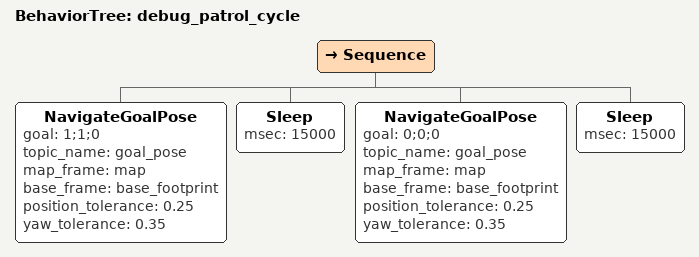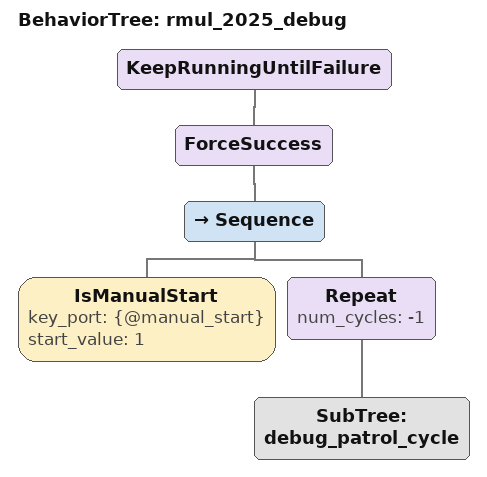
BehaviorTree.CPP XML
<?xml version="1.0" encoding="UTF-8"?>
<root BTCPP_format="4">
  <BehaviorTree ID="debug_patrol_cycle">
    <Sequence>
      <NavigateGoalPose goal="1;1;0"
                        topic_name="goal_pose"
                        map_frame="map"
                        base_frame="base_footprint"
                        position_tolerance="0.25"
                        yaw_tolerance="0.35"/>
      <Sleep msec="15000"/>
      <NavigateGoalPose goal="0;0;0"
                        topic_name="goal_pose"
                        map_frame="map"
                        base_frame="base_footprint"
                        position_tolerance="0.25"
                        yaw_tolerance="0.35"/>
      <Sleep msec="15000"/>
    </Sequence>
  </BehaviorTree>

  <BehaviorTree ID="rmul_2025_debug">
    <KeepRunningUntilFailure>
      <ForceSuccess>
        <Sequence>
          <IsManualStart key_port="{@manual_start}"
                         start_value="1"/>
          <Repeat num_cycles="-1">
            <SubTree ID="debug_patrol_cycle"/>
          </Repeat>
        </Sequence>
      </ForceSuccess>
    </KeepRunningUntilFailure>
  </BehaviorTree>
</root>
